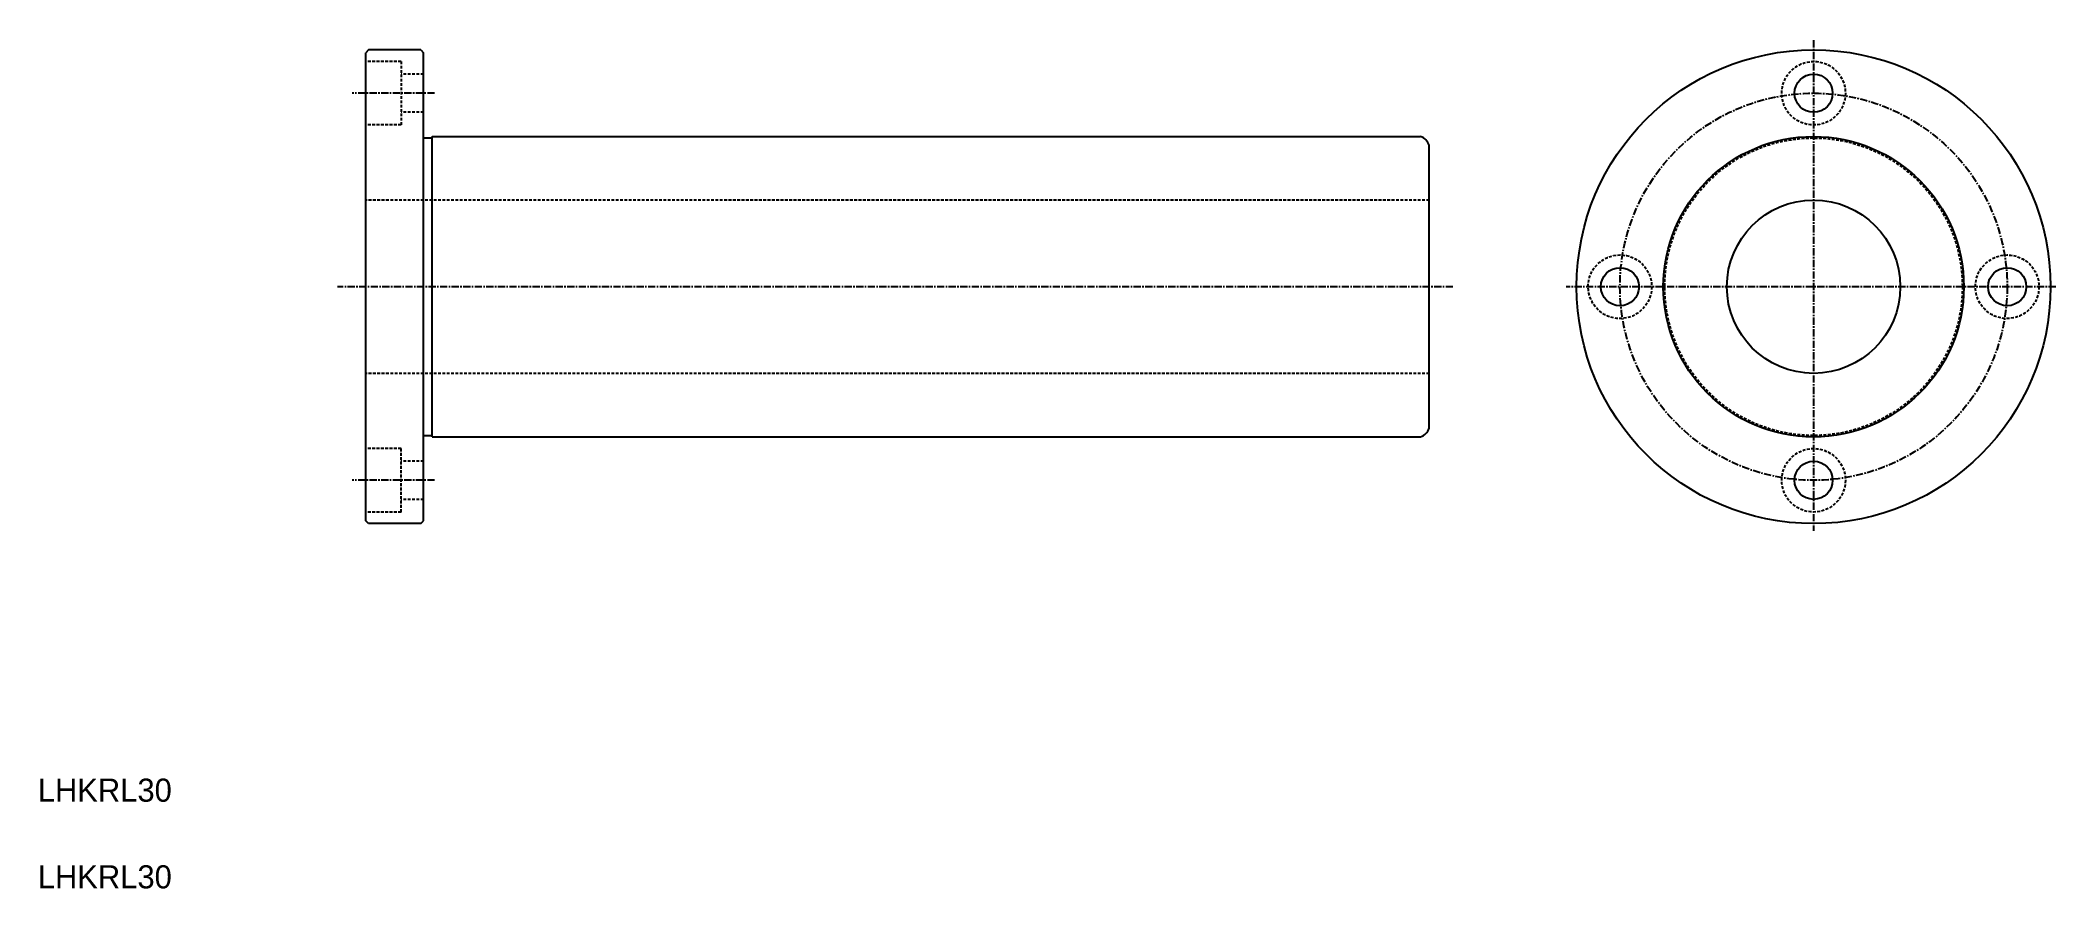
# Model space of a CAD drawing. Extents: x 10 to 359, y 10 to 157.
import ezdxf

# ---------------------------------------------------------------- set-up
doc = ezdxf.new("R2010")
doc.units = 0
doc.linetypes.add('CENTER', pattern=[2, 1.25, -0.25, 0.25, -0.25])
doc.linetypes.add('DASHED', pattern=[0.75, 0.5, -0.25])
doc.layers.get('0').update_dxf_attribs({"linetype": 'CONTINUOUS'})
doc.layers.add('CENTER', color=1, linetype='CENTER')

msp = doc.modelspace()

# ---------------------------------------------------------------- linework, layer by layer
at = {"color": 7, "linetype": 'CONTINUOUS'}
for p, q in [((67.25, 155.14), (66.75, 154.64)), ((66.75, 73.64), (66.75, 154.64)), ((76.25, 155.14), (67.25, 155.14)), ((76.25, 155.14), (76.75, 154.64)), ((76.75, 73.64), (76.75, 154.64)), ((76.75, 139.89), (78.25, 139.89)), ((78.25, 140.14), (249.26, 140.14)), ((78.25, 88.14), (78.25, 140.14)), ((250.75, 89.64), (250.75, 138.64)), ((76.75, 88.39), (78.25, 88.39)), ((78.25, 88.14), (249.26, 88.14)), ((89.88, 88.14), (89.88, 88.14)), ((103, 88.14), (103, 88.14)), ((67.25, 73.14), (66.75, 73.64)), ((76.25, 73.14), (76.75, 73.64)), ((76.25, 73.14), (67.25, 73.14))]:
    msp.add_line(p, q, dxfattribs=at)
at = {"color": 3, "linetype": 'DASHED'}
for p, q in [((72.85, 153.14), (66.75, 153.14)), ((72.85, 153.14), (72.85, 142.14)), ((76.75, 150.94), (72.85, 150.94)), ((76.75, 144.34), (72.85, 144.34)), ((72.85, 142.14), (66.75, 142.14)), ((250.75, 129.14), (66.75, 129.14)), ((250.75, 99.14), (66.75, 99.14)), ((72.85, 86.14), (66.75, 86.14)), ((72.85, 75.14), (72.85, 86.14)), ((76.75, 83.94), (72.85, 83.94)), ((76.75, 77.34), (72.85, 77.34)), ((72.85, 75.14), (66.75, 75.14))]:
    msp.add_line(p, q, dxfattribs=at)
at = {"color": 7, "linetype": 'CONTINUOUS'}
for centre, radius in [((317.25, 114.14), 41), ((317.25, 147.64), 3.3), ((317.25, 114.14), 26), ((317.25, 114.14), 15), ((283.75, 114.14), 3.3), ((350.75, 114.14), 3.3), ((317.25, 80.64), 3.3)]:
    msp.add_circle(centre, radius, dxfattribs=at)
at = {"color": 3, "linetype": 'DASHED'}
for centre, radius in [((317.25, 147.64), 5.5), ((317.25, 114.14), 25.75), ((283.75, 114.14), 5.5), ((350.75, 114.14), 5.5), ((317.25, 80.64), 5.5)]:
    msp.add_circle(centre, radius, dxfattribs=at)
at = {"color": 7, "linetype": 'CONTINUOUS'}
for centre, radius, start, end in [((249.25, 138.64), 1.5, 89.8875, 90), ((248.4, 137.79), 2.5, 19.9484, 70.0516), ((249.25, 138.64), 1.5, 0, 0.1125), ((248.4, 90.49), 2.5, 289.9484, 340.0516)]:
    msp.add_arc(centre, radius, start, end, dxfattribs=at)
at = {"layer": 'CENTER', "color": 1, "linetype": 'CENTER'}
for p, q in [((317.25, 156.8), (317.25, 71.9)), ((78.67, 147.64), (64.41, 147.64)), ((254.85, 114.14), (61.85, 114.14)), ((359.14, 114.14), (274.45, 114.14)), ((78.67, 80.64), (64.41, 80.64))]:
    msp.add_line(p, q, dxfattribs=at)
msp.add_circle((317.25, 114.14), 33.5, dxfattribs=at)

# ---------------------------------------------------------------- texts
at = {"color": 7, "linetype": 'CONTINUOUS'}
for p in [(10, 25), (10, 10)]:
    msp.add_text('LHKRL30', height=4, dxfattribs=at).set_placement(p)

doc.saveas('drawing.dxf')
